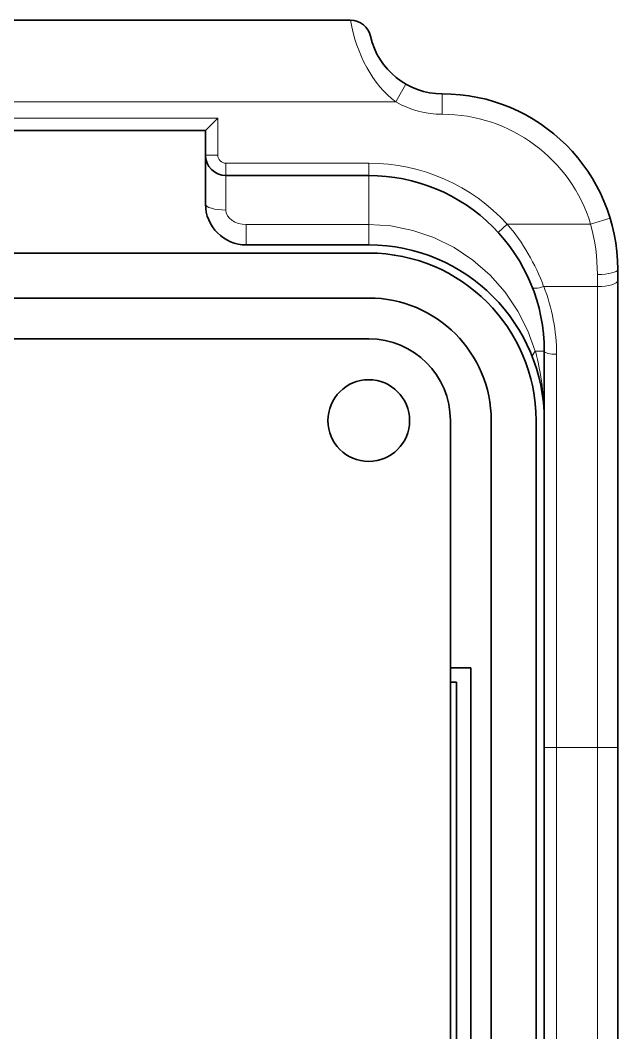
# Model space of a CAD drawing. Extents: x 487 to 800, y 314 to 605.
# Drawn here: x 746.9 to 761.54, y 420.01 to 444.8 of the extents above; entities that cross this region are included whole.
import ezdxf

# ---------------------------------------------------------------- set-up
doc = ezdxf.new("R2010")
doc.units = 0

msp = doc.modelspace()

# ---------------------------------------------------------------- linework, layer by layer
at = {"color": 7, "lineweight": 35}
for p, q in [((754.996, 444.8), (726.885, 444.8)), ((751.441, 442.1), (730.441, 442.1)), ((726.441, 439.1), (755.441, 439.1)), ((726.441, 438), (755.441, 438)), ((755.441, 437), (726.441, 437)), ((757.441, 406), (757.441, 435)), ((758.441, 435), (758.441, 406)), ((759.541, 435), (759.541, 406)), ((757.941, 405.582), (757.941, 428.95)), ((757.591, 428.6), (757.591, 405.727))]:
    msp.add_line(p, q, dxfattribs=at)
at = {"color": 7, "lineweight": 13, "ltscale": 0.0125}
for p, q in [((756.105, 442.8), (756.352, 443.235)), ((757.241, 443), (757.241, 442.5)), ((761.354, 439.952), (760.876, 439.806)), ((752.441, 439.8), (752.441, 439.3)), ((755.441, 439.8), (755.441, 439.3)), ((761.541, 427), (761.041, 427))]:
    msp.add_line(p, q, dxfattribs=at)
at = {"color": 7, "lineweight": 13}
for p, q in [((756.105, 442.8), (725.776, 442.8)), ((751.741, 442.4), (730.141, 442.4))]:
    msp.add_line(p, q, dxfattribs=at)
at = {"color": 7, "lineweight": 35, "ltscale": 0.010606}
msp.add_line((751.441, 442.1), (751.741, 442.4), dxfattribs=at)
at = {"color": 7, "lineweight": 13, "ltscale": 0.0225}
msp.add_line((751.741, 441.5), (751.741, 442.4), dxfattribs=at)
at = {"color": 7, "lineweight": 35, "ltscale": 0.015}
msp.add_line((751.441, 441.5), (751.441, 442.1), dxfattribs=at)
at = {"color": 7, "lineweight": 35, "ltscale": 0.03}
msp.add_line((751.441, 441.5), (751.441, 440.3), dxfattribs=at)
at = {"color": 7, "lineweight": 13, "ltscale": 0.0075}
for p, q in [((751.441, 441.5), (751.741, 441.5)), ((751.941, 441.3), (751.941, 441)), ((755.441, 441), (755.441, 441.3)), ((758.833, 439.806), (758.612, 439.604)), ((760.041, 427), (759.741, 427))]:
    msp.add_line(p, q, dxfattribs=at)
at = {"color": 7, "lineweight": 13, "ltscale": 0.0875}
msp.add_line((751.941, 441.3), (755.441, 441.3), dxfattribs=at)
at = {"color": 7, "lineweight": 13, "ltscale": 0.021176}
msp.add_line((751.941, 440.153), (751.941, 441), dxfattribs=at)
at = {"color": 7, "lineweight": 35, "ltscale": 0.0875}
msp.add_line((755.441, 441), (751.941, 441), dxfattribs=at)
at = {"color": 7, "lineweight": 13, "ltscale": 0.03}
msp.add_line((755.441, 441), (755.441, 439.8), dxfattribs=at)
at = {"color": 7, "lineweight": 13, "ltscale": 0.075}
msp.add_line((752.441, 439.8), (755.441, 439.8), dxfattribs=at)
at = {"color": 7, "lineweight": 13, "ltscale": 0.051065}
msp.add_line((760.876, 439.806), (758.833, 439.806), dxfattribs=at)
at = {"color": 7, "lineweight": 35, "ltscale": 0.075}
msp.add_line((755.441, 439.3), (752.441, 439.3), dxfattribs=at)
at = {"color": 7, "lineweight": 13, "ltscale": 0.007385}
msp.add_line((761.041, 438.577), (761.041, 438.282), dxfattribs=at)
at = {"color": 7, "lineweight": 35, "ltscale": 0.006647}
msp.add_line((761.541, 438.434), (761.541, 438.7), dxfattribs=at)
at = {"color": 7, "lineweight": 13, "ltscale": 0.032877}
msp.add_line((761.041, 438.282), (759.725, 438.282), dxfattribs=at)
at = {"color": 7, "lineweight": 13, "ltscale": 0.282042}
msp.add_line((761.041, 438.282), (761.041, 427), dxfattribs=at)
at = {"color": 7, "lineweight": 35, "ltscale": 0.285854}
msp.add_line((761.541, 427), (761.541, 438.434), dxfattribs=at)
at = {"color": 7, "lineweight": 13, "ltscale": 0.005492}
msp.add_line((759.741, 436.7), (759.521, 436.7), dxfattribs=at)
at = {"color": 7, "lineweight": 35, "ltscale": 0.2425}
msp.add_line((759.741, 436.7), (759.741, 427), dxfattribs=at)
at = {"color": 7, "lineweight": 13, "ltscale": 0.240549}
msp.add_line((760.041, 436.622), (760.041, 427), dxfattribs=at)
at = {"color": 7, "lineweight": 35, "ltscale": 0.0125}
msp.add_line((757.441, 428.95), (757.941, 428.95), dxfattribs=at)
at = {"color": 7, "lineweight": 35, "ltscale": 0.003749}
msp.add_line((757.441, 428.6), (757.591, 428.6), dxfattribs=at)
at = {"color": 7, "lineweight": 35, "ltscale": 0.1625}
for q in [(759.741, 427), (759.741, 414)]:
    msp.add_line((759.741, 420.5), q, dxfattribs=at)
at = {"color": 7, "lineweight": 13, "ltscale": 0.1625}
for p, q in [((760.041, 427), (760.041, 420.5)), ((760.041, 420.5), (760.041, 414))]:
    msp.add_line(p, q, dxfattribs=at)
at = {"color": 7, "lineweight": 13, "ltscale": 0.025}
msp.add_line((761.041, 427), (760.041, 427), dxfattribs=at)
at = {"color": 7, "lineweight": 13, "ltscale": 0.325}
msp.add_line((761.041, 414), (761.041, 427), dxfattribs=at)
at = {"color": 7, "lineweight": 35, "ltscale": 0.325}
msp.add_line((761.541, 414), (761.541, 427), dxfattribs=at)
at = {"color": 7, "lineweight": 13}
msp.add_lwpolyline([(755.441, 439.8), (755.984, 439.764), (756.52, 439.657), (757.038, 439.48), (757.531, 439.236), (757.991, 438.93), (758.411, 438.562), (758.783, 438.143), (759.096, 437.68), (759.341, 437.197), (759.521, 436.7)], dxfattribs=at)
at = {"color": 7, "lineweight": 35}
msp.add_circle((755.441, 435), 1, dxfattribs=at)
for centre, radius, start, end in [((754.996, 444.3), 0.5, 12.5559, 90), ((757.241, 444.8), 1.8, 192.5559, 270), ((757.241, 438.7), 4.3, 0, 90), ((751.941, 441.5), 0.5, 180, 270), ((755.441, 436.7), 4.3, 359.9995, 90.0007), ((752.441, 440.3), 1, 180, 270), ((755.441, 435), 4.3, 360, 90), ((755.441, 435), 4.1, 360, 90), ((755.441, 435), 3, 360, 90), ((755.441, 435), 2, 0, 90)]:
    msp.add_arc(centre, radius, start, end, dxfattribs=at)
at = {"color": 7, "lineweight": 13}
for centre, radius, start, end in [((757.241, 444.8), 2.3, 240.4082, 270), ((757.241, 438.7), 3.8, 16.9249, 90), ((751.941, 441.5), 0.2, 180, 270), ((755.441, 436.7), 4.6, 42.475, 90.0004), ((755.073, 436.584), 4.952, 20.0457, 40.5944), ((756.383, 438.579), 4.658, 359.9723, 15.2735), ((755.51, 436.622), 4.531, 0.0048, 21.4937), ((753.134, 435.012), 6.607, 359.8939, 14.8014)]:
    msp.add_arc(centre, radius, start, end, dxfattribs=at)
for centre, major_axis, ratio, start_param, end_param in [((757.241, 445.467), (0, -3.067), 0.750026, 4.931714, 5.766819), ((751.941, 440.3), (0.5, 0), 0.294118, 3.141593, 4.712389), ((752.441, 440.153), (0.5, 0), 0.705882, 3.141593, 4.712389), ((761.041, 438.7), (0.5, 0), 0.245833, 4.712389, 6.283185), ((759.725, 438.373), (0.279, 0.109), 0.285789, 3.141592, 4.601256), ((761.041, 438.434), (0.5, 0), 0.304911, 4.712389, 6.283185), ((759.929, 436.7), (0.468, 0.177), 0.448478, 2.440333, 3.141593), ((760.041, 436.7), (-0.3, 0), 0.260054, 6.283185, 7.853982)]:
    msp.add_ellipse(centre, major_axis=major_axis, ratio=ratio, start_param=start_param, end_param=end_param, dxfattribs=at)

doc.saveas('drawing.dxf')
